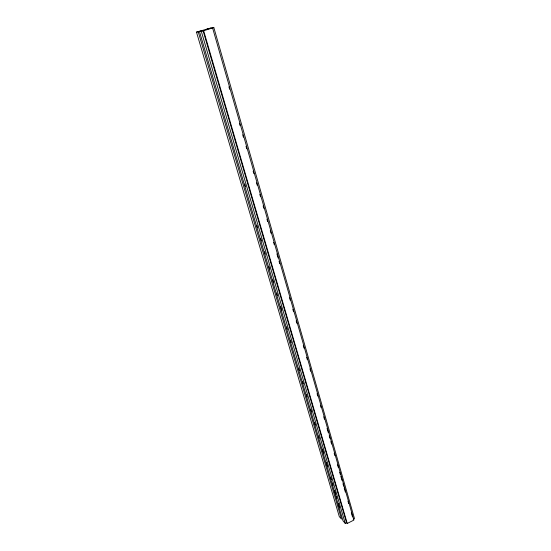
<?xml version="1.0" encoding="UTF-8"?>
<svg xmlns="http://www.w3.org/2000/svg" width="551" height="551" viewBox="0 0 551 551"><rect width="100%" height="100%" fill="white"/><g stroke="black" fill="none" stroke-linecap="round" stroke-linejoin="round"><path stroke-width="0.83" d="M346.565 522.685L345.236 523.36L343.011 520.833L199.496 31.621L203.099 30.794L346.565 522.685L347.24 523.45L353.88 520.096L212.61 27.998L207.031 28.921M353.198 519.338L354.52 518.67L213.822 27.55L210.158 28.397M196.48 32.11L198.243 31.827L341.475 519.083L339.299 516.604L196.48 32.11L210.627 28.08L208.863 28.618M198.243 31.827L200.02 31.29M199.496 31.621L201.28 31.083M212.039 28.087L213.822 27.55M198.243 31.572L203.65 30.704L212.61 27.998M203.65 30.704L347.24 523.45M201.308 31.331L345.236 523.36M244.789 184.034L245.512 186.507M256.89 225.311L257.613 227.79M260.761 238.521L261.484 241.001M264.632 251.738L265.355 254.211M268.984 266.594L269.714 269.074M272.862 279.805L273.585 282.284M276.733 293.015L277.456 295.494M280.604 306.225L281.816 310.358M286.651 326.867L287.381 329.346M290.522 340.077L291.252 342.557M298.752 368.151L299.475 370.63M302.623 381.361L303.353 383.84M306.494 394.571L307.224 397.051M310.854 409.434L311.577 411.907M314.724 422.645L315.447 425.117M318.595 435.855L319.318 438.327M322.466 449.065L323.678 453.191M326.337 462.275L327.549 466.401M330.696 477.138L331.42 479.611M332.391 482.917L333.114 485.39M334.567 490.349L335.779 494.474M336.262 496.127L336.985 498.6M338.438 503.559L339.65 507.685M228.913 86.81L229.622 89.29M239.368 123.197L240.084 125.676M242.695 134.775L243.411 137.254M246.021 146.352L246.738 148.832M253.15 171.161L253.866 173.648M256.477 182.739L257.193 185.226M259.803 194.317L260.52 196.803M263.13 205.902L263.846 208.381M266.932 219.133L267.648 221.612M270.259 230.711L270.975 233.19M273.585 242.288L274.302 244.768M276.912 253.866L278.103 257.999M279.054 261.312L279.77 263.791M289.509 297.698L290.225 300.178M292.836 309.276L293.552 311.756M296.162 320.854L296.879 323.334M303.291 345.663L304.007 348.149M306.618 357.241L307.334 359.727M309.944 368.819L310.661 371.305M317.073 393.634L317.789 396.114M320.406 405.212L321.116 407.692M323.733 416.79L324.443 419.27M327.06 428.368L328.244 432.501M329.195 435.813L329.911 438.293M330.862 441.599L331.571 444.078M334.188 453.177L334.898 455.656M337.515 464.755L338.224 467.234M339.65 472.2L340.366 474.68M340.842 476.333L342.026 480.472M342.977 483.778L343.693 486.257M344.168 487.91L345.353 492.05M347.97 501.148L348.68 503.628M351.297 512.726L352.482 516.859"/></g></svg>
